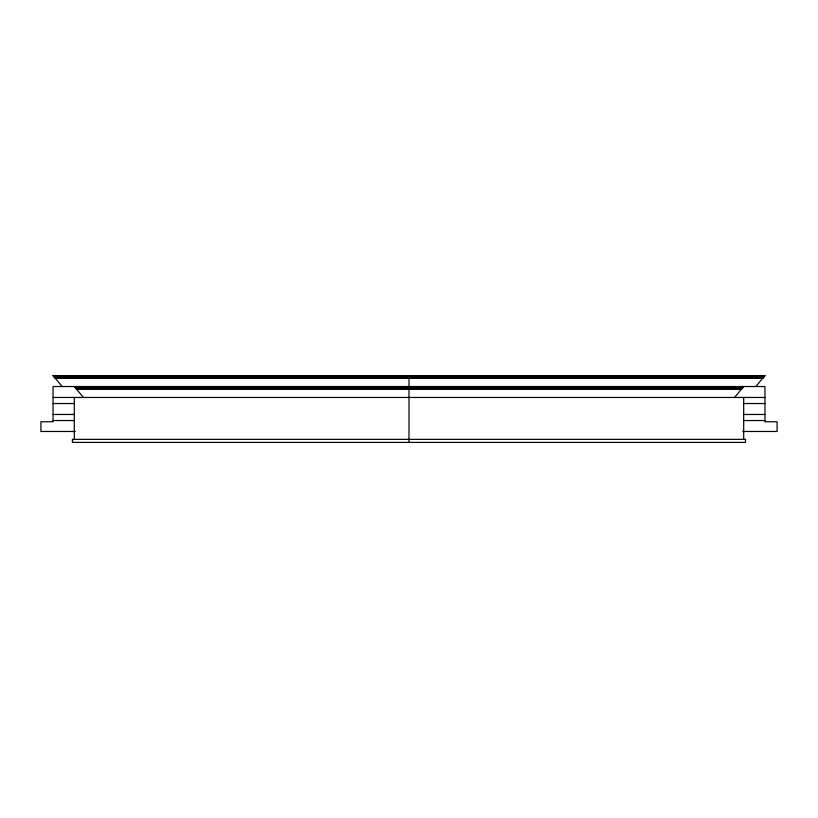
<?xml version="1.0" encoding="UTF-8"?>
<svg xmlns="http://www.w3.org/2000/svg" width="818" height="818" viewBox="0 0 818 818"><rect width="100%" height="100%" fill="white"/><g stroke="black" fill="none" stroke-linecap="round" stroke-linejoin="round"><path stroke-width="1.23" d="M72.485 442.405L72.485 439.368L745.515 439.368L745.515 442.405L72.485 442.405L72.485 439.368M734.584 397.456L743.695 386.525M755.842 386.525L764.953 375.595L53.047 375.595L62.158 386.525M53.119 375.677L764.881 375.677M53.313 375.912L764.687 375.912M53.456 376.086L764.544 376.086M53.63 376.29L764.37 376.29M53.835 376.525L764.165 376.525M54.06 376.801L763.94 376.801M54.305 377.098L763.695 377.098M54.571 377.415L763.429 377.415M54.847 377.752L763.153 377.752M55.143 378.11L762.857 378.11M74.377 386.607L743.623 386.607M74.571 386.842L743.429 386.842M74.714 387.016L743.286 387.016M74.888 387.221L743.112 387.221M75.092 387.466L742.908 387.466M75.317 387.732L742.683 387.732M75.563 388.029L742.437 388.029M75.829 388.346L742.171 388.346M76.115 388.693L741.885 388.693M76.411 389.041L741.589 389.041M53.047 397.456L764.953 397.456M53.047 403.53L74.346 403.53M743.654 403.53L764.953 403.53M53.047 414.47L74.346 414.47M743.654 414.47L764.953 414.47M53.047 420.544L74.346 420.544M743.654 420.544L764.953 420.544M75.276 431.475L40.9 431.475L40.9 421.761L53.047 421.761L53.047 386.525L764.953 386.525L764.953 421.761L777.1 421.761L777.1 431.475L742.724 431.475M74.305 386.525L83.416 397.456M743.695 397.456L743.695 439.368M409 377.415L409 386.525M409 388.346L409 442.405M74.305 397.456L74.305 439.368"/></g></svg>
